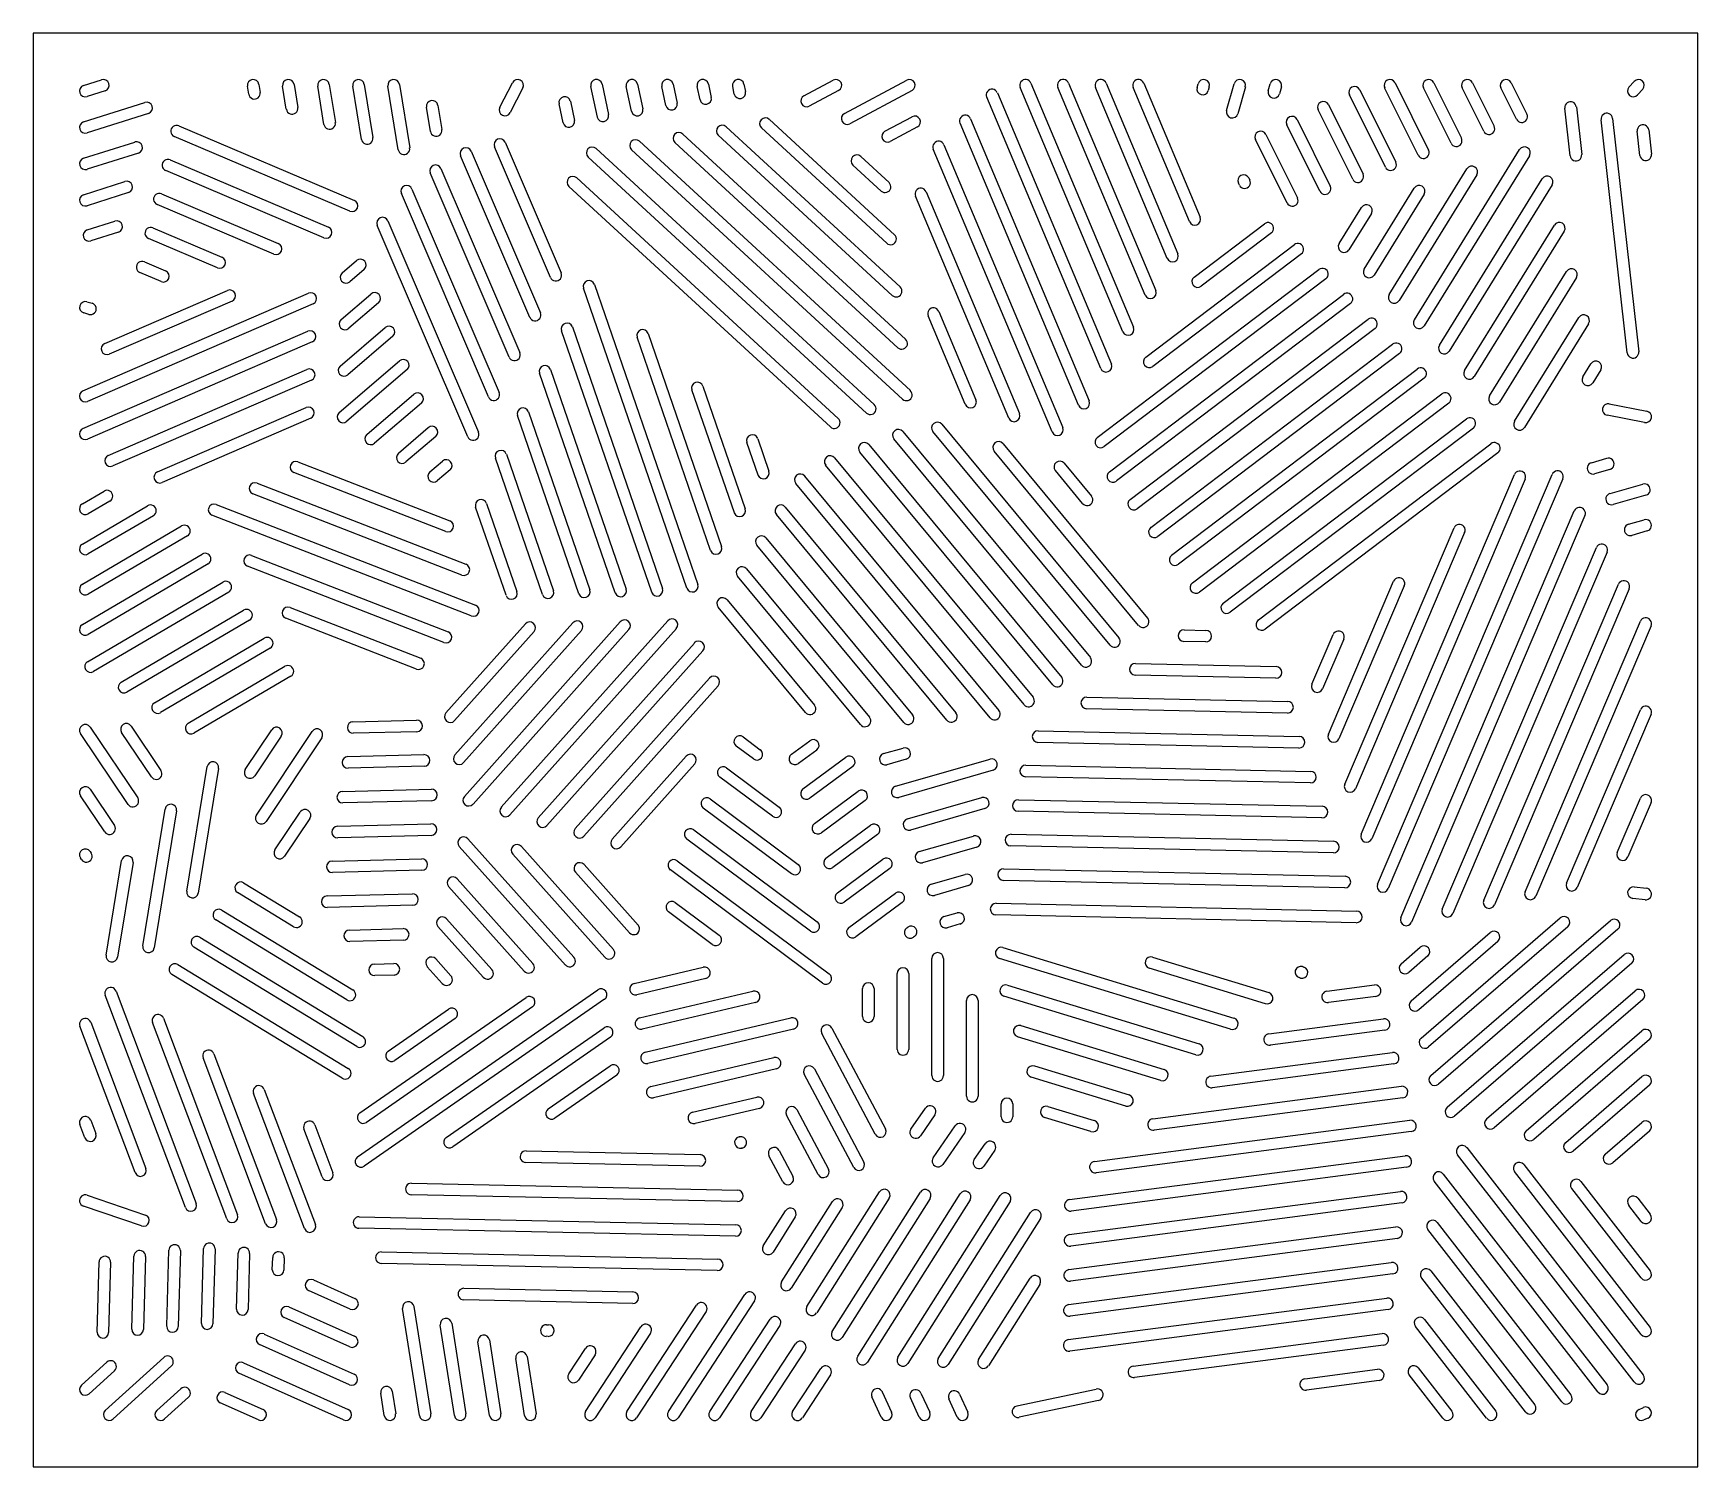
# Model space of a CAD drawing. Header units: inches. Extents: x 0 to 36, y 0 to 31.
import ezdxf

# ---------------------------------------------------------------- set-up
doc = ezdxf.new("R2010")
doc.units = ezdxf.units.IN
doc.layers.add('PROFILE', color=1, linetype='Continuous')
doc.layers.add('SLOTS', color=3, linetype='Continuous')

msp = doc.modelspace()

# ---------------------------------------------------------------- linework, layer by layer
at = {"layer": 'PROFILE'}
msp.add_lwpolyline([(0, 0), (36, 0), (36, 31), (0, 31)], close=True, dxfattribs=at)
at = {"layer": 'SLOTS'}
for p, q in [((1.087, 29.87), (1.476, 29.994)), ((4.88, 29.895), (4.908, 29.723)), ((5.64, 29.895), (5.72, 29.396)), ((6.399, 29.895), (6.533, 29.07)), ((7.159, 29.895), (7.345, 28.743)), ((7.919, 29.895), (8.141, 28.522)), ((10.092, 29.399), (10.363, 29.932)), ((12.303, 29.901), (12.444, 29.241)), ((13.07, 29.901), (13.185, 29.366)), ((13.837, 29.901), (13.925, 29.49)), ((14.604, 29.901), (14.665, 29.615)), ((15.371, 29.901), (15.406, 29.739)), ((16.667, 29.647), (17.301, 29.985)), ((17.543, 29.264), (18.893, 29.985)), ((21.577, 29.923), (23.797, 24.641)), ((22.391, 29.923), (24.277, 25.436)), ((23.204, 29.923), (24.756, 26.23)), ((24.018, 29.923), (25.236, 27.025)), ((25.173, 29.828), (25.196, 29.909)), ((25.811, 29.329), (25.975, 29.909)), ((26.712, 29.757), (26.755, 29.909)), ((29.453, 29.931), (30.179, 28.474)), ((30.291, 29.931), (30.888, 28.733)), ((31.129, 29.931), (31.597, 28.992)), ((31.967, 29.931), (32.305, 29.251)), ((34.513, 29.834), (34.626, 29.959)), ((1.552, 29.756), (1.163, 29.632)), ((4.661, 29.683), (4.633, 29.855)), ((5.473, 29.356), (5.393, 29.855)), ((6.286, 29.03), (6.153, 29.855)), ((7.099, 28.703), (6.912, 29.855)), ((7.894, 28.482), (7.672, 29.855)), ((10.586, 29.818), (10.315, 29.286)), ((11.616, 29.529), (11.704, 29.117)), ((12.2, 29.189), (12.058, 29.849)), ((12.94, 29.313), (12.825, 29.849)), ((13.681, 29.438), (13.593, 29.849)), ((14.421, 29.562), (14.36, 29.849)), ((15.161, 29.687), (15.127, 29.849)), ((17.419, 29.765), (16.785, 29.426)), ((19.01, 29.765), (17.661, 29.044)), ((23.087, 23.75), (20.621, 29.617)), ((20.852, 29.714), (23.318, 23.847)), ((23.567, 24.544), (21.347, 29.827)), ((24.046, 25.339), (22.16, 29.827)), ((24.526, 26.133), (22.974, 29.827)), ((25.006, 26.928), (23.787, 29.827)), ((25.436, 29.841), (25.413, 29.76)), ((26.216, 29.841), (26.051, 29.261)), ((26.995, 29.841), (26.952, 29.689)), ((29.246, 28.103), (28.467, 29.667)), ((28.69, 29.779), (29.47, 28.214)), ((29.955, 28.362), (29.229, 29.819)), ((30.664, 28.621), (30.067, 29.819)), ((31.373, 28.88), (30.905, 29.819)), ((32.082, 29.14), (31.743, 29.819)), ((34.811, 29.791), (34.699, 29.667)), ((1.087, 29.083), (2.414, 29.505)), ((2.49, 29.267), (1.163, 28.845)), ((8.59, 28.878), (8.505, 29.4)), ((8.752, 29.44), (8.837, 28.917)), ((11.46, 29.064), (11.371, 29.477)), ((18.419, 28.882), (19.006, 29.195)), ((28.538, 27.844), (27.789, 29.345)), ((28.013, 29.457), (28.761, 27.955)), ((33.242, 28.352), (33.126, 29.382)), ((33.375, 29.41), (33.491, 28.38)), ((34.157, 29.16), (34.725, 24.114)), ((3.147, 28.999), (6.946, 27.385)), ((14.047, 28.822), (18.868, 24.385)), ((14.983, 28.979), (18.748, 25.515)), ((18.459, 26.46), (15.75, 28.953)), ((15.92, 29.137), (18.629, 26.644)), ((19.123, 28.975), (18.537, 28.661)), ((22.607, 22.955), (20.044, 29.055)), ((20.274, 29.152), (22.838, 23.052)), ((26.658, 28.813), (27.342, 27.44)), ((27.829, 27.584), (27.112, 29.023)), ((27.335, 29.135), (28.052, 27.696)), ((34.477, 24.086), (33.909, 29.132)), ((34.751, 28.359), (34.692, 28.882)), ((34.94, 28.91), (34.999, 28.387)), ((1.087, 28.296), (2.198, 28.649)), ((6.849, 27.155), (3.05, 28.769)), ((9.472, 28.45), (10.968, 24.956)), ((11.185, 25.719), (9.976, 28.544)), ((10.206, 28.642), (11.415, 25.817)), ((12.173, 28.507), (18.19, 22.971)), ((18.801, 23.088), (12.941, 28.481)), ((13.11, 28.665), (18.97, 23.272)), ((18.699, 24.201), (13.877, 28.638)), ((18.579, 25.331), (14.814, 28.796)), ((22.037, 22.378), (19.466, 28.493)), ((19.697, 28.59), (22.267, 22.475)), ((27.118, 27.329), (26.434, 28.701)), ((29.871, 24.804), (32.147, 28.484)), ((2.273, 28.411), (1.163, 28.058)), ((2.961, 28.264), (6.384, 26.809)), ((10.738, 24.857), (9.242, 28.352)), ((18.02, 22.787), (12.004, 28.323)), ((18.34, 27.589), (17.729, 28.151)), ((17.898, 28.335), (18.509, 27.773)), ((32.36, 28.353), (30.084, 24.673)), ((1.087, 27.509), (1.981, 27.794)), ((6.286, 26.579), (2.864, 28.033)), ((10.291, 23.996), (8.586, 27.979)), ((8.816, 28.077), (10.521, 24.094)), ((11.755, 27.873), (17.409, 22.67)), ((26.088, 27.714), (26.065, 27.76)), ((26.289, 27.871), (26.312, 27.825)), ((29.329, 25.353), (31.008, 28.068)), ((31.22, 27.936), (29.541, 25.222)), ((30.413, 24.255), (32.637, 27.851)), ((2.057, 27.555), (1.163, 27.271)), ((2.775, 27.528), (5.3, 26.454)), ((9.844, 23.135), (7.961, 27.534)), ((8.191, 27.632), (10.074, 23.233)), ((17.24, 22.486), (11.585, 27.689)), ((21.097, 22.677), (19.08, 27.477)), ((19.31, 27.574), (21.328, 22.774)), ((28.786, 25.902), (29.868, 27.651)), ((30.081, 27.52), (28.999, 25.771)), ((32.85, 27.72), (30.626, 24.124)), ((5.202, 26.224), (2.678, 27.298)), ((28.244, 26.451), (28.728, 27.234)), ((28.941, 27.103), (28.457, 26.32)), ((1.167, 26.748), (1.765, 26.938)), ((1.84, 26.7), (1.243, 26.51)), ((2.589, 26.792), (4.081, 26.158)), ((9.397, 22.273), (7.44, 26.846)), ((7.669, 26.944), (9.626, 22.371)), ((25.108, 25.729), (26.628, 26.88)), ((26.779, 26.681), (25.259, 25.529)), ((30.955, 23.706), (32.901, 26.851)), ((33.113, 26.72), (31.168, 23.574)), ((3.983, 25.928), (2.491, 26.562)), ((24.061, 23.995), (27.276, 26.43)), ((2.403, 26.056), (2.862, 25.861)), ((6.681, 25.816), (6.991, 26.083)), ((27.427, 26.231), (24.212, 23.795)), ((2.765, 25.631), (2.305, 25.826)), ((7.154, 25.893), (6.844, 25.627)), ((12.138, 25.568), (14.375, 19.082)), ((23.014, 22.26), (27.807, 25.892)), ((27.958, 25.692), (23.165, 22.061)), ((31.498, 23.157), (33.164, 25.851)), ((33.377, 25.72), (31.71, 23.025)), ((1.075, 23.269), (5.953, 25.38)), ((1.545, 24.289), (4.2, 25.438)), ((4.299, 25.209), (1.644, 24.06)), ((6.66, 24.81), (7.301, 25.361)), ((14.139, 19.001), (11.902, 25.486)), ((23.275, 21.517), (28.339, 25.353)), ((1.204, 24.92), (1.092, 24.951)), ((1.158, 25.192), (1.271, 25.161)), ((6.052, 25.15), (1.175, 23.04)), ((7.464, 25.171), (6.823, 24.62)), ((20.158, 22.976), (19.354, 24.889)), ((19.585, 24.986), (20.389, 23.073)), ((28.49, 25.154), (23.426, 21.318)), ((32.04, 22.608), (33.428, 24.852)), ((1.075, 22.452), (5.936, 24.555)), ((6.639, 23.804), (7.611, 24.638)), ((13.375, 18.914), (11.425, 24.568)), ((11.661, 24.65), (13.612, 18.996)), ((13.297, 24.509), (14.887, 19.898)), ((23.724, 20.916), (28.87, 24.815)), ((29.021, 24.616), (23.875, 20.717)), ((33.64, 24.72), (32.253, 22.476)), ((6.035, 24.326), (1.175, 22.222)), ((7.774, 24.448), (6.802, 23.614)), ((14.651, 19.816), (13.061, 24.427)), ((24.173, 20.315), (29.402, 24.277)), ((6.619, 22.797), (7.921, 23.916)), ((29.553, 24.078), (24.324, 20.116)), ((33.517, 23.57), (33.691, 23.852)), ((1.622, 21.871), (5.919, 23.731)), ((6.018, 23.501), (1.722, 21.642)), ((8.084, 23.726), (6.781, 22.608)), ((12.588, 18.897), (10.949, 23.65)), ((11.185, 23.731), (12.824, 18.978)), ((24.622, 19.715), (29.933, 23.739)), ((30.084, 23.539), (24.773, 19.516)), ((33.904, 23.72), (33.729, 23.438)), ((7.217, 22.323), (8.231, 23.193)), ((15.163, 20.632), (14.246, 23.289)), ((14.483, 23.371), (15.399, 20.713)), ((25.071, 19.114), (30.465, 23.2)), ((2.685, 21.514), (5.902, 22.906)), ((8.394, 23.004), (7.38, 22.133)), ((11.801, 18.879), (10.472, 22.731)), ((10.708, 22.813), (12.037, 18.961)), ((30.616, 23.001), (25.222, 18.915)), ((34.851, 22.583), (34.04, 22.741)), ((34.088, 22.986), (34.899, 22.828)), ((6.001, 22.677), (2.784, 21.285)), ((7.898, 21.919), (8.541, 22.471)), ((18.807, 22.389), (22.863, 17.497)), ((23.289, 17.765), (19.459, 22.386)), ((19.651, 22.546), (23.482, 17.925)), ((25.736, 18.677), (30.996, 22.662)), ((31.147, 22.463), (25.887, 18.478)), ((8.704, 22.281), (8.061, 21.729)), ((15.675, 21.447), (15.432, 22.152)), ((15.668, 22.233), (15.911, 21.529)), ((18.069, 22.104), (22.243, 17.068)), ((22.67, 17.337), (18.615, 22.229)), ((23.908, 18.194), (20.782, 21.965)), ((20.975, 22.124), (24.101, 18.353)), ((26.497, 18.312), (31.528, 22.124)), ((5.724, 21.734), (9.01, 20.457)), ((8.579, 21.515), (8.851, 21.748)), ((11.013, 18.862), (9.995, 21.813)), ((10.232, 21.895), (11.25, 18.944)), ((21.432, 16.481), (17.138, 21.66)), ((17.331, 21.819), (21.624, 16.64)), ((22.051, 16.909), (17.877, 21.944)), ((22.298, 21.703), (22.888, 20.992)), ((31.679, 21.925), (26.648, 18.113)), ((33.701, 21.713), (34.033, 21.808)), ((4.84, 21.273), (9.359, 19.516)), ((8.92, 20.224), (5.634, 21.501)), ((9.014, 21.559), (8.742, 21.325)), ((20.693, 16.196), (16.492, 21.264)), ((16.684, 21.424), (20.886, 16.356)), ((22.695, 20.832), (22.106, 21.543)), ((28.721, 13.68), (32.036, 21.458)), ((32.266, 21.36), (28.951, 13.582)), ((29.075, 12.6), (32.853, 21.461)), ((33.083, 21.363), (29.305, 12.502)), ((34.101, 21.567), (33.77, 21.473)), ((34.103, 21.048), (34.812, 21.25)), ((1.062, 20.824), (1.53, 21.1)), ((1.657, 20.884), (1.188, 20.609)), ((9.268, 19.283), (4.749, 21.04)), ((34.881, 21.01), (34.171, 20.807)), ((1.062, 19.954), (2.472, 20.783)), ((2.598, 20.567), (1.188, 19.739)), ((9.474, 18.399), (3.865, 20.579)), ((3.956, 20.812), (9.564, 18.632)), ((10.226, 18.845), (9.568, 20.752)), ((9.804, 20.834), (10.462, 18.926)), ((19.76, 16.147), (16.072, 20.596)), ((16.265, 20.755), (19.952, 16.307)), ((29.581, 11.874), (33.331, 20.67)), ((33.561, 20.572), (29.811, 11.776)), ((1.062, 19.085), (3.207, 20.345)), ((28.366, 14.761), (30.73, 20.305)), ((30.959, 20.207), (28.596, 14.663)), ((34.504, 20.382), (34.841, 20.478)), ((34.909, 20.238), (34.573, 20.142)), ((3.334, 20.13), (1.188, 18.869)), ((18.826, 16.098), (15.652, 19.927)), ((15.845, 20.086), (19.018, 16.258)), ((30.476, 12.061), (33.809, 19.878)), ((1.062, 18.215), (3.654, 19.738)), ((3.781, 19.523), (1.188, 17.999)), ((8.881, 17.825), (4.632, 19.476)), ((4.722, 19.709), (8.972, 18.058)), ((34.039, 19.78), (30.706, 11.963)), ((1.173, 17.41), (4.102, 19.131)), ((17.892, 16.05), (15.232, 19.258)), ((15.425, 19.418), (18.085, 16.209)), ((28.011, 15.841), (29.423, 19.151)), ((31.372, 12.249), (34.287, 19.086)), ((4.228, 18.916), (1.3, 17.195)), ((15.005, 18.749), (16.895, 16.469)), ((29.653, 19.053), (28.241, 15.743)), ((34.517, 18.988), (31.602, 12.151)), ((1.899, 16.967), (4.549, 18.524)), ((5.554, 18.581), (8.379, 17.483)), ((16.702, 16.31), (14.813, 18.59)), ((4.676, 18.309), (2.025, 16.751)), ((8.288, 17.25), (5.463, 18.348)), ((8.924, 16.301), (10.645, 18.227)), ((10.831, 18.061), (9.111, 16.135)), ((9.119, 15.393), (11.671, 18.25)), ((11.857, 18.083), (9.306, 15.227)), ((9.324, 14.497), (12.696, 18.273)), ((12.883, 18.106), (9.511, 14.33)), ((10.123, 14.266), (13.722, 18.295)), ((13.909, 18.129), (10.31, 14.099)), ((24.89, 18.097), (25.363, 18.087)), ((32.267, 12.436), (34.76, 18.284)), ((34.99, 18.186), (32.497, 12.338)), ((2.624, 16.523), (4.997, 17.917)), ((5.123, 17.702), (2.751, 16.308)), ((10.923, 14.035), (14.298, 17.814)), ((14.485, 17.648), (11.109, 13.868)), ((25.358, 17.837), (24.885, 17.848)), ((27.656, 16.921), (28.116, 17.998)), ((28.346, 17.9), (27.886, 16.823)), ((3.35, 16.08), (5.444, 17.31)), ((23.839, 17.37), (26.884, 17.304)), ((5.571, 17.094), (3.476, 15.864)), ((11.722, 13.804), (14.627, 17.057)), ((26.878, 17.054), (23.833, 17.12)), ((14.814, 16.89), (11.908, 13.637)), ((22.787, 16.643), (27.132, 16.549)), ((27.127, 16.299), (22.782, 16.393)), ((33.162, 12.623), (34.76, 16.372)), ((34.99, 16.274), (33.392, 12.525)), ((2.051, 14.323), (1.021, 15.857)), ((1.229, 15.996), (2.258, 14.462)), ((2.554, 14.919), (1.91, 15.879)), ((2.118, 16.018), (2.761, 15.058)), ((4.584, 15.081), (5.156, 15.939)), ((4.828, 14.094), (6.032, 15.901)), ((6.915, 16.111), (8.29, 16.146)), ((8.296, 15.896), (6.921, 15.861)), ((21.736, 15.915), (27.38, 15.793)), ((5.364, 15.8), (4.792, 14.942)), ((6.24, 15.762), (5.036, 13.956)), ((15.576, 15.306), (15.204, 15.583)), ((15.353, 15.784), (15.725, 15.507)), ((16.4, 15.407), (16.798, 15.701)), ((16.946, 15.5), (16.548, 15.206)), ((18.392, 15.423), (18.812, 15.543)), ((27.375, 15.543), (21.73, 15.665)), ((3.323, 12.447), (3.762, 15.143)), ((6.802, 15.358), (8.45, 15.4)), ((8.456, 15.15), (6.809, 15.108)), ((12.521, 13.573), (14.122, 15.365)), ((14.308, 15.199), (12.708, 13.406)), ((16.648, 14.658), (17.576, 15.344)), ((17.724, 15.143), (16.797, 14.457)), ((18.881, 15.303), (18.461, 15.182)), ((18.649, 14.716), (20.693, 15.304)), ((21.467, 15.171), (27.628, 15.038)), ((4.009, 15.103), (3.569, 12.406)), ((15.987, 14.066), (14.848, 14.914)), ((14.997, 15.114), (16.136, 14.266)), ((20.762, 15.063), (18.718, 14.476)), ((27.623, 14.788), (21.462, 14.921)), ((1.547, 13.727), (1.021, 14.511)), ((1.229, 14.65), (1.755, 13.866)), ((6.69, 14.605), (8.61, 14.653)), ((8.616, 14.404), (6.696, 14.355)), ((14.641, 14.445), (16.547, 13.026)), ((16.896, 13.909), (17.843, 14.609)), ((17.992, 14.408), (17.045, 13.708)), ((18.906, 14.01), (20.515, 14.472)), ((21.308, 14.424), (27.876, 14.282)), ((34.26, 13.286), (34.76, 14.459)), ((2.37, 11.262), (2.852, 14.223)), ((3.099, 14.182), (2.616, 11.221)), ((5.227, 13.341), (5.773, 14.159)), ((16.398, 12.825), (14.491, 14.244)), ((20.584, 14.232), (18.975, 13.769)), ((27.871, 14.032), (21.302, 14.174)), ((34.99, 14.361), (34.49, 13.188)), ((5.981, 14.02), (5.435, 13.202)), ((6.578, 13.851), (8.602, 13.903)), ((14.284, 13.775), (16.958, 11.785)), ((17.144, 13.16), (18.111, 13.874)), ((8.608, 13.653), (6.584, 13.602)), ((11.508, 10.85), (9.214, 13.415)), ((9.4, 13.582), (11.694, 11.017)), ((10.556, 13.414), (12.548, 11.187)), ((16.809, 11.585), (14.135, 13.574)), ((18.259, 13.673), (17.293, 12.959)), ((19.163, 13.303), (20.337, 13.64)), ((20.406, 13.4), (19.232, 13.063)), ((28.119, 13.276), (21.142, 13.427)), ((21.148, 13.677), (28.124, 13.526)), ((1.044, 13.131), (1.021, 13.165)), ((1.229, 13.305), (1.252, 13.27)), ((1.577, 11.06), (1.91, 13.107)), ((2.157, 13.067), (1.824, 11.02)), ((6.465, 13.098), (8.401, 13.148)), ((12.362, 11.02), (10.37, 13.247)), ((11.913, 13.022), (13.082, 11.715)), ((13.928, 13.105), (17.217, 10.658)), ((17.393, 12.41), (18.378, 13.139)), ((4.55, 12.629), (5.759, 11.892)), ((8.407, 12.898), (6.472, 12.848)), ((9.169, 12.715), (10.807, 10.884)), ((12.895, 11.549), (11.727, 12.855)), ((17.068, 10.457), (13.779, 12.905)), ((18.527, 12.938), (17.541, 12.209)), ((19.421, 12.597), (20.158, 12.809)), ((28.367, 12.521), (20.982, 12.681)), ((20.988, 12.931), (28.373, 12.771)), ((5.628, 11.679), (4.42, 12.415)), ((6.353, 12.345), (8.2, 12.392)), ((10.62, 10.717), (8.983, 12.548)), ((17.641, 11.661), (18.646, 12.404)), ((20.228, 12.569), (19.49, 12.356)), ((34.861, 12.262), (34.595, 12.292)), ((34.623, 12.54), (34.889, 12.511)), ((4.076, 12.039), (6.914, 10.31)), ((8.206, 12.142), (6.359, 12.095)), ((14.687, 11.294), (13.736, 12.001)), ((13.886, 12.202), (14.836, 11.495)), ((18.794, 12.203), (17.789, 11.46)), ((19.697, 11.896), (19.98, 11.977)), ((28.615, 11.765), (20.822, 11.934)), ((20.828, 12.184), (28.621, 12.015)), ((6.783, 10.096), (3.946, 11.826)), ((6.84, 11.607), (7.998, 11.637)), ((9.733, 10.585), (8.752, 11.681)), ((8.938, 11.848), (9.919, 10.751)), ((18.892, 11.653), (18.913, 11.669)), ((20.049, 11.737), (19.766, 11.656)), ((29.801, 10.073), (31.513, 11.551)), ((30.016, 9.268), (33.028, 11.867)), ((33.191, 11.678), (30.179, 9.078)), ((30.23, 8.462), (34.112, 11.812)), ((34.275, 11.623), (30.394, 8.273)), ((6.997, 9.087), (3.472, 11.236)), ((3.602, 11.45), (7.128, 9.301)), ((8.005, 11.387), (6.846, 11.357)), ((19.062, 11.468), (19.041, 11.452)), ((20.97, 11.227), (25.97, 9.7)), ((29.587, 10.879), (29.998, 11.234)), ((31.676, 11.361), (29.965, 9.884)), ((3.128, 10.86), (6.813, 8.614)), ((7.377, 10.871), (7.797, 10.882)), ((8.845, 10.452), (8.521, 10.814)), ((8.707, 10.981), (9.032, 10.618)), ((12.994, 10.449), (14.488, 10.802)), ((19.435, 8.458), (19.435, 10.994)), ((19.685, 10.994), (19.685, 8.458)), ((25.897, 9.461), (20.897, 10.988)), ((24.211, 11.022), (26.726, 10.253)), ((27.452, 10.816), (27.481, 10.807)), ((30.161, 11.045), (29.75, 10.69)), ((30.579, 7.773), (34.409, 11.078)), ((34.572, 10.889), (30.743, 7.583)), ((6.683, 8.4), (2.998, 10.647)), ((7.804, 10.632), (7.384, 10.621)), ((14.546, 10.558), (13.051, 10.205)), ((18.685, 9.026), (18.685, 10.667)), ((18.935, 10.667), (18.935, 9.026)), ((26.653, 10.014), (24.138, 10.782)), ((27.408, 10.568), (27.379, 10.577)), ((3.29, 5.605), (1.556, 10.198)), ((1.79, 10.286), (3.524, 5.693)), ((7.015, 6.705), (12.211, 10.313)), ((7.063, 7.651), (10.657, 10.147)), ((12.353, 10.108), (7.157, 6.499)), ((13.114, 9.707), (15.566, 10.286)), ((17.935, 9.735), (17.935, 10.34)), ((18.185, 10.34), (18.185, 9.735)), ((20.185, 8.013), (20.185, 10.084)), ((20.435, 10.084), (20.435, 8.013)), ((25.142, 8.907), (20.995, 10.174)), ((21.068, 10.413), (25.215, 9.146)), ((27.979, 10.285), (29.007, 10.42)), ((29.039, 10.172), (28.012, 10.038)), ((31.434, 7.52), (34.648, 10.294)), ((34.812, 10.105), (31.597, 7.33)), ((10.8, 9.942), (7.205, 7.446)), ((7.676, 8.99), (8.981, 9.896)), ((15.623, 10.042), (13.172, 9.463)), ((2.203, 6.36), (1.008, 9.526)), ((1.242, 9.614), (2.437, 6.448)), ((4.183, 5.362), (2.58, 9.609)), ((2.814, 9.697), (4.417, 5.45)), ((9.123, 9.691), (7.818, 8.785)), ((8.929, 7.121), (12.344, 9.492)), ((13.235, 8.964), (16.386, 9.709)), ((16.444, 9.466), (13.292, 8.721)), ((18.212, 7.189), (17.053, 9.37)), ((17.274, 9.487), (18.433, 7.307)), ((21.361, 9.54), (24.46, 8.593)), ((26.723, 9.365), (29.201, 9.689)), ((29.233, 9.441), (26.756, 9.117)), ((32.289, 7.267), (34.793, 9.428)), ((12.486, 9.287), (9.072, 6.916)), ((24.387, 8.354), (21.288, 9.3)), ((34.957, 9.239), (32.452, 7.077)), ((5.025, 5.256), (3.672, 8.841)), ((3.906, 8.929), (5.259, 5.344)), ((11.139, 7.743), (12.477, 8.672)), ((13.355, 8.222), (16.017, 8.851)), ((21.654, 8.666), (23.705, 8.039)), ((25.468, 8.445), (29.396, 8.958)), ((29.428, 8.71), (25.5, 8.197)), ((12.619, 8.466), (11.282, 7.537)), ((16.074, 8.608), (13.413, 7.979)), ((17.745, 6.471), (16.673, 8.488)), ((16.894, 8.605), (17.966, 6.588)), ((23.632, 7.8), (21.581, 8.427)), ((33.144, 7.014), (34.793, 8.438)), ((5.867, 5.149), (4.763, 8.073)), ((4.997, 8.161), (6.101, 5.237)), ((14.258, 7.665), (15.647, 7.993)), ((24.212, 7.524), (29.59, 8.227)), ((29.622, 7.979), (24.244, 7.276)), ((34.957, 8.248), (33.307, 6.825)), ((15.704, 7.75), (14.315, 7.421)), ((16.977, 6.317), (16.293, 7.605)), ((16.513, 7.722), (17.198, 6.434)), ((18.981, 7.3), (19.296, 7.753)), ((19.501, 7.611), (19.186, 7.157)), ((20.935, 7.569), (20.935, 7.848)), ((21.185, 7.848), (21.185, 7.569)), ((21.947, 7.792), (22.949, 7.486)), ((1.116, 7.115), (1.008, 7.403)), ((1.242, 7.491), (1.35, 7.204)), ((6.246, 6.27), (5.855, 7.305)), ((6.089, 7.393), (6.48, 6.358)), ((19.465, 6.681), (19.942, 7.37)), ((20.148, 7.227), (19.67, 6.539)), ((22.876, 7.247), (21.874, 7.553)), ((22.956, 6.604), (29.771, 7.494)), ((29.803, 7.246), (22.988, 6.356)), ((33.999, 6.761), (34.793, 7.447)), ((34.957, 7.258), (34.162, 6.572)), ((15.264, 7.132), (15.277, 7.135)), ((15.335, 6.892), (15.321, 6.888)), ((16.133, 6.84), (16.431, 6.28)), ((20.352, 6.644), (20.589, 6.986)), ((20.795, 6.844), (20.557, 6.502)), ((31.005, 6.9), (34.823, 1.985)), ((14.416, 6.499), (10.652, 6.58)), ((10.658, 6.83), (14.421, 6.749)), ((16.21, 6.163), (15.912, 6.723)), ((22.413, 5.777), (29.671, 6.725)), ((34.626, 1.832), (30.807, 6.747)), ((32.238, 6.535), (34.974, 3.014)), ((8.178, 6.132), (15.233, 5.982)), ((29.704, 6.477), (22.445, 5.529)), ((33.843, 1.617), (30.3, 6.177)), ((30.498, 6.33), (34.04, 1.77)), ((34.776, 2.86), (32.04, 6.382)), ((33.471, 6.17), (34.974, 4.236)), ((1.165, 5.872), (2.424, 5.443)), ((15.228, 5.732), (8.173, 5.883)), ((16.733, 3.462), (18.302, 5.942)), ((18.513, 5.809), (16.944, 3.329)), ((17.282, 2.927), (19.186, 5.938)), ((19.398, 5.804), (17.493, 2.794)), ((17.831, 2.393), (20.051, 5.902)), ((20.262, 5.768), (18.042, 2.259)), ((18.702, 2.366), (20.915, 5.865)), ((22.406, 5.019), (29.572, 5.955)), ((34.776, 4.083), (33.274, 6.017)), ((34.704, 5.805), (34.974, 5.459)), ((2.344, 5.206), (1.085, 5.636)), ((7.048, 5.406), (15.193, 5.233)), ((15.789, 4.777), (16.269, 5.534)), ((16.48, 5.401), (16.001, 4.643)), ((16.184, 3.997), (17.285, 5.738)), ((17.497, 5.605), (16.395, 3.863)), ((21.127, 5.732), (18.913, 2.232)), ((19.574, 2.341), (21.571, 5.499)), ((29.604, 5.707), (22.438, 4.771)), ((34.776, 5.305), (34.507, 5.652)), ((15.187, 4.983), (7.043, 5.156)), ((21.783, 5.366), (19.785, 2.208)), ((22.4, 4.262), (29.473, 5.186)), ((33.061, 1.401), (30.165, 5.128)), ((30.362, 5.282), (33.258, 1.555)), ((3.637, 3.099), (3.683, 4.716)), ((3.933, 4.709), (3.887, 3.092)), ((29.505, 4.938), (22.432, 4.014)), ((1.38, 2.91), (1.424, 4.429)), ((1.673, 4.421), (1.63, 2.903)), ((2.132, 2.973), (2.177, 4.554)), ((2.427, 4.547), (2.382, 2.966)), ((2.885, 3.036), (2.931, 4.68)), ((3.181, 4.673), (3.134, 3.029)), ((4.396, 3.407), (4.43, 4.622)), ((4.68, 4.614), (4.646, 3.4)), ((5.17, 4.26), (5.178, 4.527)), ((5.428, 4.52), (5.42, 4.253)), ((14.792, 4.241), (7.527, 4.396)), ((7.532, 4.646), (14.797, 4.491)), ((22.393, 3.505), (29.373, 4.417)), ((6.058, 4.039), (6.957, 3.638)), ((20.445, 2.317), (21.559, 4.077)), ((29.406, 4.169), (22.425, 3.257)), ((32.278, 1.186), (30.03, 4.08)), ((30.227, 4.234), (32.475, 1.34)), ((6.855, 3.41), (5.956, 3.811)), ((12.965, 3.53), (9.31, 3.608)), ((9.315, 3.858), (12.97, 3.78)), ((13.737, 1.193), (15.391, 3.725)), ((21.77, 3.943), (20.657, 2.183)), ((22.386, 2.748), (29.274, 3.647)), ((5.527, 3.454), (6.95, 2.82)), ((8.35, 1.106), (7.987, 3.425)), ((8.234, 3.463), (8.597, 1.144)), ((12.841, 1.193), (14.344, 3.495)), ((14.554, 3.358), (13.05, 1.057)), ((15.6, 3.588), (13.946, 1.057)), ((29.306, 3.399), (22.419, 2.5)), ((6.848, 2.592), (5.425, 3.226)), ((9.109, 1.106), (8.803, 3.064)), ((9.05, 3.103), (9.356, 1.144)), ((11.099, 3.069), (11.144, 3.068)), ((11.945, 1.193), (13.143, 3.027)), ((13.352, 2.89), (12.154, 1.057)), ((14.632, 1.193), (15.938, 3.192)), ((16.147, 3.055), (14.842, 1.057)), ((31.435, 1.048), (29.894, 3.032)), ((30.092, 3.185), (31.633, 1.202)), ((6.84, 1.774), (4.895, 2.642)), ((4.997, 2.87), (6.942, 2.002)), ((9.868, 1.106), (9.618, 2.704)), ((9.865, 2.742), (10.115, 1.144)), ((11.138, 2.819), (11.093, 2.82)), ((11.581, 2.008), (11.941, 2.559)), ((15.528, 1.193), (16.486, 2.659)), ((16.695, 2.522), (15.738, 1.057)), ((23.789, 2.174), (29.175, 2.878)), ((29.207, 2.63), (23.821, 1.927)), ((1.041, 1.762), (1.59, 2.26)), ((1.557, 1.218), (2.82, 2.363)), ((2.988, 2.178), (1.725, 1.032)), ((4.549, 2.248), (6.812, 1.239)), ((10.627, 1.106), (10.434, 2.343)), ((10.681, 2.382), (10.874, 1.144)), ((12.151, 2.423), (11.79, 1.871)), ((1.758, 2.075), (1.209, 1.577)), ((6.71, 1.011), (4.447, 2.02)), ((16.424, 1.193), (17.033, 2.125)), ((17.242, 1.989), (16.634, 1.057)), ((27.503, 1.903), (29.075, 2.109)), ((29.108, 1.861), (27.535, 1.655)), ((30.486, 1.048), (29.759, 1.984)), ((29.956, 2.137), (30.683, 1.202)), ((2.673, 1.218), (3.19, 1.686)), ((3.358, 1.501), (2.841, 1.032)), ((4.146, 1.607), (4.97, 1.239)), ((7.591, 1.106), (7.515, 1.592)), ((7.762, 1.631), (7.838, 1.144)), ((18.337, 1.073), (18.137, 1.513)), ((18.364, 1.616), (18.564, 1.177)), ((19.161, 1.073), (18.972, 1.489)), ((19.199, 1.593), (19.388, 1.177)), ((19.985, 1.073), (19.806, 1.466)), ((20.034, 1.569), (20.212, 1.177)), ((21.271, 1.313), (22.99, 1.68)), ((4.868, 1.011), (4.045, 1.378)), ((23.042, 1.435), (21.324, 1.068)), ((34.731, 1.239), (34.824, 1.281)), ((34.926, 1.053), (34.834, 1.011))]:
    msp.add_line(p, q, dxfattribs=at)
for centre, start, end in [((1.514, 29.875), -72.3664, 107.6336), ((4.757, 29.875), 9.1846, 189.1846), ((5.516, 29.875), 9.1846, 189.1846), ((6.276, 29.875), 9.1846, 189.1846), ((7.036, 29.875), 9.1846, 189.1846), ((7.795, 29.875), 9.1846, 189.1846), ((10.475, 29.875), -27.0127, 152.9873), ((12.181, 29.875), 12.1026, 192.1026), ((12.948, 29.875), 12.1026, 192.1026), ((13.715, 29.875), 12.1026, 192.1026), ((14.482, 29.875), 12.1026, 192.1026), ((15.249, 29.875), 12.1026, 192.1026), ((17.36, 29.875), -61.8871, 118.1129), ((18.951, 29.875), -61.8871, 118.1129), ((21.462, 29.875), 22.7957, 202.7957), ((22.276, 29.875), 22.7957, 202.7957), ((23.089, 29.875), 22.7957, 202.7957), ((23.903, 29.875), 22.7957, 202.7957), ((25.316, 29.875), -15.8046, 164.1954), ((26.095, 29.875), -15.8046, 164.1954), ((26.875, 29.875), -15.8046, 164.1954), ((29.341, 29.875), 26.492, 206.492), ((30.179, 29.875), 26.492, 206.492), ((31.017, 29.875), 26.492, 206.492), ((31.855, 29.875), 26.492, 206.492), ((34.719, 29.875), -42.1279, 137.8721), ((1.125, 29.751), -252.3664, -72.3664), ((4.784, 29.703), -170.8154, 9.1846), ((8.629, 29.42), 9.1846, 189.1846), ((11.493, 29.503), 12.1026, 192.1026), ((14.543, 29.588), 192.1026, 372.1026), ((15.284, 29.713), 192.1026, 372.1026), ((16.726, 29.537), -241.8871, -61.8871), ((20.736, 29.666), 22.7957, 202.7957), ((25.293, 29.794), 164.1954, 344.1954), ((26.832, 29.723), 164.1954, 344.1954), ((27.901, 29.401), 26.492, 206.492), ((28.578, 29.723), 26.492, 206.492), ((33.25, 29.396), 6.4216, 186.4216), ((34.606, 29.75), 137.8721, 317.8721), ((2.452, 29.386), -72.3664, 107.6336), ((5.597, 29.376), -170.8154, 9.1846), ((10.203, 29.342), -207.0127, -27.0127), ((12.322, 29.215), 192.1026, 372.1026), ((13.063, 29.34), 192.1026, 372.1026), ((13.803, 29.464), 192.1026, 372.1026), ((15.835, 29.045), 47.3782, 227.3782), ((17.602, 29.154), -241.8871, -61.8871), ((19.064, 29.085), -61.8871, 118.1129), ((20.159, 29.104), 22.7957, 202.7957), ((25.931, 29.295), 164.1954, 344.1954), ((27.223, 29.079), 26.492, 206.492), ((32.193, 29.195), -153.508, 26.492), ((34.033, 29.146), 6.4216, 186.4216), ((1.125, 28.964), -252.3664, -72.3664), ((3.099, 28.884), 66.9711, 246.9711), ((6.409, 29.05), -170.8154, 9.1846), ((8.713, 28.897), -170.8154, 9.1846), ((11.582, 29.091), 192.1026, 372.1026), ((13.962, 28.73), 47.3782, 227.3782), ((14.899, 28.888), 47.3782, 227.3782), ((18.478, 28.772), -241.8871, -61.8871), ((26.546, 28.757), 26.492, 206.492), ((31.485, 28.936), -153.508, 26.492), ((34.816, 28.896), 6.4216, 186.4216), ((2.235, 28.53), -72.3664, 107.6336), ((7.222, 28.723), -170.8154, 9.1846), ((8.017, 28.502), -170.8154, 9.1846), ((9.357, 28.401), 23.171, 203.171), ((10.091, 28.593), 23.171, 203.171), ((12.089, 28.415), 47.3782, 227.3782), ((13.025, 28.573), 47.3782, 227.3782), ((19.582, 28.542), 22.7957, 202.7957), ((30.067, 28.418), -153.508, 26.492), ((30.776, 28.677), -153.508, 26.492), ((32.253, 28.419), -31.7353, 148.2647), ((1.125, 28.177), -252.3664, -72.3664), ((2.912, 28.148), 66.9711, 246.9711), ((8.701, 28.028), 23.171, 203.171), ((17.814, 28.243), 47.3782, 227.3782), ((29.358, 28.159), -153.508, 26.492), ((31.114, 28.002), -31.7353, 148.2647), ((33.366, 28.366), -173.5784, 6.4216), ((34.875, 28.373), -173.5784, 6.4216), ((2.019, 27.674), -72.3664, 107.6336), ((11.67, 27.781), 47.3782, 227.3782), ((18.424, 27.681), 227.3782, 407.3782), ((26.177, 27.816), 26.492, 206.492), ((26.2, 27.77), -153.508, 26.492), ((28.649, 27.899), -153.508, 26.492), ((32.744, 27.786), -31.7353, 148.2647), ((1.125, 27.39), -252.3664, -72.3664), ((2.726, 27.413), 66.9711, 246.9711), ((6.897, 27.27), 246.9711, 426.9711), ((8.076, 27.583), 23.171, 203.171), ((19.195, 27.526), 22.7957, 202.7957), ((27.23, 27.384), -153.508, 26.492), ((27.941, 27.64), -153.508, 26.492), ((29.974, 27.585), -31.7353, 148.2647), ((7.555, 26.895), 23.171, 203.171), ((25.121, 26.976), -157.2043, 22.7957), ((28.835, 27.169), -31.7353, 148.2647), ((1.205, 26.629), -252.3664, -72.3664), ((1.803, 26.819), -72.3664, 107.6336), ((2.54, 26.677), 66.9711, 246.9711), ((6.335, 26.694), 246.9711, 426.9711), ((18.544, 26.552), 227.3782, 407.3782), ((26.704, 26.781), -52.8514, 127.1486), ((33.007, 26.786), -31.7353, 148.2647), ((5.251, 26.339), 246.9711, 426.9711), ((27.351, 26.33), -52.8514, 127.1486), ((28.35, 26.386), -211.7353, -31.7353), ((2.354, 25.941), 66.9711, 246.9711), ((4.032, 26.043), 246.9711, 426.9711), ((7.073, 25.988), -49.3503, 130.6497), ((24.641, 26.182), -157.2043, 22.7957), ((2.814, 25.746), 246.9711, 426.9711), ((6.762, 25.722), 130.6497, 310.6497), ((11.3, 25.768), 203.171, 383.171), ((12.02, 25.527), 19.0298, 199.0298), ((25.184, 25.629), -232.8514, -52.8514), ((27.883, 25.792), -52.8514, 127.1486), ((28.893, 25.837), -211.7353, -31.7353), ((33.271, 25.786), -31.7353, 148.2647), ((4.25, 25.324), -66.6021, 113.3979), ((6.003, 25.265), -66.6021, 113.3979), ((7.383, 25.266), -49.3503, 130.6497), ((18.664, 25.423), 227.3782, 407.3782), ((24.162, 25.387), -157.2043, 22.7957), ((28.414, 25.254), -52.8514, 127.1486), ((29.435, 25.287), -211.7353, -31.7353), ((1.125, 25.072), 74.4592, 254.4592), ((1.237, 25.041), 254.4592, 434.4592), ((10.853, 24.907), 203.171, 383.171), ((19.469, 24.938), 22.7957, 202.7957), ((28.946, 24.716), -52.8514, 127.1486), ((33.534, 24.786), -31.7353, 148.2647), ((5.986, 24.44), -66.6021, 113.3979), ((6.742, 24.715), 130.6497, 310.6497), ((7.693, 24.543), -49.3503, 130.6497), ((11.543, 24.609), 19.0298, 199.0298), ((13.179, 24.468), 19.0298, 199.0298), ((23.682, 24.593), -157.2043, 22.7957), ((29.977, 24.738), -211.7353, -31.7353), ((1.594, 24.175), 113.3979, 293.3979), ((18.783, 24.293), 227.3782, 407.3782), ((29.477, 24.177), -52.8514, 127.1486), ((30.519, 24.189), -211.7353, -31.7353), ((6.721, 23.709), 130.6497, 310.6497), ((8.003, 23.821), -49.3503, 130.6497), ((10.406, 24.045), 203.171, 383.171), ((11.067, 23.691), 19.0298, 199.0298), ((23.202, 23.798), -157.2043, 22.7957), ((24.137, 23.895), -232.8514, -52.8514), ((30.009, 23.639), -52.8514, 127.1486), ((33.797, 23.786), -31.7353, 148.2647), ((34.601, 24.1), -173.5784, 6.4216), ((5.969, 23.616), -66.6021, 113.3979), ((14.364, 23.33), 19.0298, 199.0298), ((31.062, 23.64), -211.7353, -31.7353), ((33.623, 23.504), -211.7353, -31.7353), ((1.125, 23.154), 113.3979, 293.3979), ((8.312, 23.098), -49.3503, 130.6497), ((9.959, 23.184), 203.171, 383.171), ((18.885, 23.18), 227.3782, 407.3782), ((20.273, 23.025), -157.2043, 22.7957), ((22.723, 23.004), -157.2043, 22.7957), ((30.54, 23.101), -52.8514, 127.1486), ((31.604, 23.091), -211.7353, -31.7353), ((5.952, 22.791), -66.6021, 113.3979), ((6.7, 22.703), 130.6497, 310.6497), ((10.59, 22.772), 19.0298, 199.0298), ((18.105, 22.879), 227.3782, 407.3782), ((21.213, 22.725), -157.2043, 22.7957), ((31.072, 22.563), -52.8514, 127.1486), ((34.064, 22.863), 78.9797, 258.9797), ((34.875, 22.705), -101.0203, 78.9797), ((1.125, 22.337), 113.3979, 293.3979), ((7.299, 22.228), 130.6497, 310.6497), ((8.622, 22.376), -49.3503, 130.6497), ((9.512, 22.322), 203.171, 383.171), ((17.325, 22.578), 227.3782, 407.3782), ((18.711, 22.309), 39.658, 219.658), ((19.555, 22.466), 39.658, 219.658), ((22.152, 22.426), -157.2043, 22.7957), ((32.146, 22.542), -211.7353, -31.7353), ((10.113, 21.854), 19.0298, 199.0298), ((15.55, 22.193), 19.0298, 199.0298), ((17.973, 22.024), 39.658, 219.658), ((20.878, 22.045), 39.658, 219.658), ((23.09, 22.161), -232.8514, -52.8514), ((31.603, 22.024), -52.8514, 127.1486), ((1.672, 21.757), 113.3979, 293.3979), ((5.679, 21.617), 68.7608, 248.7608), ((7.98, 21.824), 130.6497, 310.6497), ((8.932, 21.653), -49.3503, 130.6497), ((17.235, 21.739), 39.658, 219.658), ((22.202, 21.623), 39.658, 219.658), ((33.735, 21.593), 105.9338, 285.9338), ((34.067, 21.687), -74.0662, 105.9338), ((2.735, 21.399), 113.3979, 293.3979), ((4.795, 21.156), 68.7608, 248.7608), ((8.66, 21.42), 130.6497, 310.6497), ((15.793, 21.488), 199.0298, 379.0298), ((16.588, 21.344), 39.658, 219.658), ((23.35, 21.417), -232.8514, -52.8514), ((32.151, 21.409), -23.0899, 156.9101), ((32.968, 21.412), -23.0899, 156.9101), ((34.847, 21.13), -74.0662, 105.9338), ((1.594, 20.992), -59.5634, 120.4366), ((9.686, 20.793), 19.0298, 199.0298), ((22.792, 20.912), -140.342, 39.658), ((23.799, 20.817), -232.8514, -52.8514), ((34.137, 20.927), 105.9338, 285.9338), ((1.125, 20.717), -239.5634, -59.5634), ((2.535, 20.675), -59.5634, 120.4366), ((3.91, 20.695), 68.7608, 248.7608), ((15.281, 20.673), 199.0298, 379.0298), ((16.168, 20.675), 39.658, 219.658), ((33.446, 20.621), -23.0899, 156.9101), ((3.27, 20.237), -59.5634, 120.4366), ((8.965, 20.34), -111.2392, 68.7608), ((24.248, 20.216), -232.8514, -52.8514), ((30.844, 20.256), -23.0899, 156.9101), ((34.538, 20.262), 105.9338, 285.9338), ((34.875, 20.358), -74.0662, 105.9338), ((1.125, 19.847), -239.5634, -59.5634), ((14.769, 19.857), 199.0298, 379.0298), ((15.748, 20.007), 39.658, 219.658), ((33.924, 19.829), -23.0899, 156.9101), ((3.718, 19.63), -59.5634, 120.4366), ((4.677, 19.593), 68.7608, 248.7608), ((9.314, 19.4), -111.2392, 68.7608), ((15.329, 19.338), 39.658, 219.658), ((24.698, 19.615), -232.8514, -52.8514), ((1.125, 18.977), -239.5634, -59.5634), ((4.165, 19.023), -59.5634, 120.4366), ((14.257, 19.042), 199.0298, 379.0298), ((25.147, 19.014), -232.8514, -52.8514), ((29.538, 19.102), -23.0899, 156.9101), ((34.402, 19.037), -23.0899, 156.9101), ((10.344, 18.885), 199.0298, 379.0298), ((11.131, 18.903), 199.0298, 379.0298), ((11.919, 18.92), 199.0298, 379.0298), ((12.706, 18.938), 199.0298, 379.0298), ((13.493, 18.955), 199.0298, 379.0298), ((14.909, 18.669), 39.658, 219.658), ((4.613, 18.416), -59.5634, 120.4366), ((5.508, 18.465), 68.7608, 248.7608), ((9.519, 18.516), -111.2392, 68.7608), ((25.812, 18.578), -232.8514, -52.8514), ((34.875, 18.235), -23.0899, 156.9101), ((1.125, 18.107), -239.5634, -59.5634), ((8.926, 17.941), -111.2392, 68.7608), ((10.738, 18.144), -41.7699, 138.2301), ((11.764, 18.167), -41.7699, 138.2301), ((12.79, 18.189), -41.7699, 138.2301), ((13.815, 18.212), -41.7699, 138.2301), ((24.005, 18.274), -140.342, 39.658), ((24.888, 17.972), 88.7605, 268.7605), ((25.361, 17.962), -91.2395, 88.7605), ((26.572, 18.212), -232.8514, -52.8514), ((28.231, 17.949), -23.0899, 156.9101), ((5.06, 17.809), -59.5634, 120.4366), ((14.391, 17.731), -41.7699, 138.2301), ((23.385, 17.845), -140.342, 39.658), ((1.237, 17.303), -239.5634, -59.5634), ((5.507, 17.202), -59.5634, 120.4366), ((8.334, 17.367), -111.2392, 68.7608), ((22.766, 17.417), -140.342, 39.658), ((23.836, 17.245), 88.7605, 268.7605), ((26.881, 17.179), -91.2395, 88.7605), ((1.962, 16.859), -239.5634, -59.5634), ((14.72, 16.973), -41.7699, 138.2301), ((22.147, 16.989), -140.342, 39.658), ((27.771, 16.872), -203.0899, -23.0899), ((21.528, 16.56), -140.342, 39.658), ((22.785, 16.518), 88.7605, 268.7605), ((2.688, 16.415), -239.5634, -59.5634), ((9.018, 16.218), 138.2301, 318.2301), ((16.799, 16.39), -140.342, 39.658), ((17.989, 16.129), -140.342, 39.658), ((18.922, 16.178), -140.342, 39.658), ((19.856, 16.227), -140.342, 39.658), ((20.79, 16.276), -140.342, 39.658), ((27.129, 16.424), -91.2395, 88.7605), ((34.875, 16.323), -23.0899, 156.9101), ((1.125, 15.927), 33.8644, 213.8644), ((2.014, 15.948), 33.8644, 213.8644), ((3.413, 15.972), -239.5634, -59.5634), ((5.26, 15.87), -33.6892, 146.3108), ((6.136, 15.832), -33.6892, 146.3108), ((6.918, 15.986), 91.4599, 271.4599), ((8.293, 16.021), -88.5401, 91.4599), ((21.733, 15.79), 88.7605, 268.7605), ((28.126, 15.792), -203.0899, -23.0899), ((15.279, 15.684), 53.3506, 233.3506), ((15.651, 15.407), -126.6494, 53.3506), ((16.872, 15.601), -53.5304, 126.4696), ((18.847, 15.423), -73.9597, 106.0403), ((27.377, 15.668), -91.2395, 88.7605), ((3.885, 15.123), -9.2524, 170.7476), ((6.805, 15.233), 91.4599, 271.4599), ((8.453, 15.275), -88.5401, 91.4599), ((9.212, 15.31), 138.2301, 318.2301), ((14.215, 15.282), -41.7699, 138.2301), ((14.922, 15.014), 53.3506, 233.3506), ((16.474, 15.307), -233.5304, -53.5304), ((17.65, 15.243), -53.5304, 126.4696), ((18.427, 15.302), 106.0403, 286.0403), ((20.727, 15.183), -73.9597, 106.0403), ((21.465, 15.046), 88.7605, 268.7605), ((2.658, 14.989), -146.1356, 33.8644), ((4.688, 15.011), 146.3108, 326.3108), ((27.626, 14.913), -91.2395, 88.7605), ((28.481, 14.712), -203.0899, -23.0899), ((1.125, 14.581), 33.8644, 213.8644), ((2.154, 14.393), -146.1356, 33.8644), ((6.693, 14.48), 91.4599, 271.4599), ((8.613, 14.529), -88.5401, 91.4599), ((9.417, 14.414), 138.2301, 318.2301), ((14.566, 14.344), 53.3506, 233.3506), ((16.722, 14.557), -233.5304, -53.5304), ((17.918, 14.508), -53.5304, 126.4696), ((18.684, 14.596), 106.0403, 286.0403), ((20.549, 14.352), -73.9597, 106.0403), ((21.305, 14.299), 88.7605, 268.7605), ((34.875, 14.41), -23.0899, 156.9101), ((2.975, 14.202), -9.2524, 170.7476), ((4.932, 14.025), 146.3108, 326.3108), ((5.877, 14.09), -33.6892, 146.3108), ((10.217, 14.183), 138.2301, 318.2301), ((16.062, 14.166), -126.6494, 53.3506), ((27.874, 14.157), -91.2395, 88.7605), ((1.651, 13.797), -146.1356, 33.8644), ((6.581, 13.726), 91.4599, 271.4599), ((8.605, 13.778), -88.5401, 91.4599), ((11.016, 13.952), 138.2301, 318.2301), ((11.815, 13.72), 138.2301, 318.2301), ((14.21, 13.675), 53.3506, 233.3506), ((16.971, 13.808), -233.5304, -53.5304), ((18.185, 13.773), -53.5304, 126.4696), ((18.941, 13.889), 106.0403, 286.0403), ((28.836, 13.631), -203.0899, -23.0899), ((1.125, 13.235), 33.8644, 213.8644), ((5.331, 13.271), 146.3108, 326.3108), ((9.307, 13.498), 41.8124, 221.8124), ((10.463, 13.331), 41.8124, 221.8124), ((12.614, 13.489), 138.2301, 318.2301), ((20.371, 13.52), -73.9597, 106.0403), ((21.145, 13.552), 88.7605, 268.7605), ((28.122, 13.401), -91.2395, 88.7605), ((1.148, 13.2), -146.1356, 33.8644), ((2.034, 13.087), -9.2524, 170.7476), ((6.468, 12.973), 91.4599, 271.4599), ((8.404, 13.023), -88.5401, 91.4599), ((11.82, 12.938), 41.8124, 221.8124), ((13.853, 13.005), 53.3506, 233.3506), ((16.473, 12.926), -126.6494, 53.3506), ((17.219, 13.059), -233.5304, -53.5304), ((18.452, 13.038), -53.5304, 126.4696), ((19.198, 13.183), 106.0403, 286.0403), ((34.375, 13.237), -203.0899, -23.0899), ((4.485, 12.522), 58.6333, 238.6333), ((9.076, 12.631), 41.8124, 221.8124), ((20.193, 12.689), -73.9597, 106.0403), ((20.985, 12.806), 88.7605, 268.7605), ((28.37, 12.646), -91.2395, 88.7605), ((33.277, 12.574), -203.0899, -23.0899), ((3.446, 12.427), 170.7476, 350.7476), ((6.356, 12.22), 91.4599, 271.4599), ((8.203, 12.267), -88.5401, 91.4599), ((17.467, 12.31), -233.5304, -53.5304), ((18.72, 12.303), -53.5304, 126.4696), ((19.455, 12.477), 106.0403, 286.0403), ((29.19, 12.551), -203.0899, -23.0899), ((31.487, 12.2), -203.0899, -23.0899), ((32.382, 12.387), -203.0899, -23.0899), ((34.609, 12.416), 83.6688, 263.6688), ((34.875, 12.386), -96.3312, 83.6688), ((4.011, 11.932), 58.6333, 238.6333), ((5.693, 11.785), 238.6333, 418.6333), ((8.845, 11.765), 41.8124, 221.8124), ((13.811, 12.102), 53.3506, 233.3506), ((19.732, 11.776), 106.0403, 286.0403), ((20.015, 11.857), -73.9597, 106.0403), ((20.825, 12.059), 88.7605, 268.7605), ((28.618, 11.89), -91.2395, 88.7605), ((30.591, 12.012), -203.0899, -23.0899), ((33.109, 11.773), -49.2023, 130.7977), ((6.843, 11.482), 91.4599, 271.4599), ((8.002, 11.512), -88.5401, 91.4599), ((12.989, 11.632), 221.8124, 401.8124), ((16.884, 11.685), -126.6494, 53.3506), ((17.715, 11.561), -233.5304, -53.5304), ((18.966, 11.553), -233.5304, -53.5304), ((18.987, 11.568), -53.5304, 126.4696), ((29.696, 11.825), -203.0899, -23.0899), ((31.595, 11.456), -49.2023, 130.7977), ((34.194, 11.718), -49.2023, 130.7977), ((2.493, 11.241), 170.7476, 350.7476), ((3.537, 11.343), 58.6333, 238.6333), ((12.455, 11.104), 221.8124, 401.8124), ((14.761, 11.395), -126.6494, 53.3506), ((20.933, 11.108), 73.0141, 253.0141), ((30.08, 11.139), -49.2023, 130.7977), ((1.7, 11.04), 170.7476, 350.7476), ((3.063, 10.754), 58.6333, 238.6333), ((7.381, 10.746), 91.4599, 271.4599), ((7.8, 10.757), -88.5401, 91.4599), ((8.614, 10.898), 41.8124, 221.8124), ((10.713, 10.801), 221.8124, 401.8124), ((11.601, 10.934), 221.8124, 401.8124), ((14.517, 10.68), -76.707, 103.293), ((19.56, 10.994), -0.0012, 179.9988), ((24.174, 10.902), 73.0141, 253.0141), ((27.416, 10.696), 73.0141, 253.0141), ((27.444, 10.687), -106.9859, 73.0141), ((29.669, 10.784), -229.2023, -49.2023), ((34.491, 10.983), -49.2023, 130.7977), ((8.939, 10.535), 221.8124, 401.8124), ((9.826, 10.668), 221.8124, 401.8124), ((13.023, 10.327), 103.293, 283.293), ((17.143, 10.558), -126.6494, 53.3506), ((18.06, 10.34), -0.0012, 179.9988), ((18.81, 10.667), -0.0012, 179.9988), ((1.673, 10.242), 20.6819, 200.6819), ((6.848, 10.203), 238.6333, 418.6333), ((10.728, 10.045), -55.2219, 124.7781), ((12.282, 10.21), -55.2219, 124.7781), ((15.594, 10.164), -76.707, 103.293), ((20.31, 10.084), -0.0012, 179.9988), ((21.031, 10.294), 73.0141, 253.0141), ((26.689, 10.134), -106.9859, 73.0141), ((27.996, 10.161), -262.559, -82.559), ((29.023, 10.296), -82.559, 97.441), ((34.73, 10.199), -49.2023, 130.7977), ((2.697, 9.653), 20.6819, 200.6819), ((9.052, 9.794), -55.2219, 124.7781), ((18.06, 9.735), 179.9988, 359.9988), ((29.883, 9.979), -229.2023, -49.2023), ((1.125, 9.57), 20.6819, 200.6819), ((12.415, 9.39), -55.2219, 124.7781), ((13.143, 9.585), 103.293, 283.293), ((16.415, 9.587), -76.707, 103.293), ((17.163, 9.429), 27.9982, 207.9982), ((21.324, 9.42), 73.0141, 253.0141), ((25.934, 9.58), -106.9859, 73.0141), ((26.74, 9.241), -262.559, -82.559), ((29.217, 9.565), -82.559, 97.441), ((34.875, 9.334), -49.2023, 130.7977), ((3.789, 8.885), 20.6819, 200.6819), ((7.062, 9.194), 238.6333, 418.6333), ((18.81, 9.026), 179.9988, 359.9988), ((25.179, 9.027), -106.9859, 73.0141), ((30.098, 9.173), -229.2023, -49.2023), ((7.747, 8.887), 124.7781, 304.7781), ((12.548, 8.569), -55.2219, 124.7781), ((13.263, 8.843), 103.293, 283.293), ((16.045, 8.729), -76.707, 103.293), ((16.783, 8.546), 27.9982, 207.9982), ((21.617, 8.546), 73.0141, 253.0141), ((29.412, 8.834), -82.559, 97.441), ((6.748, 8.507), 238.6333, 418.6333), ((19.56, 8.458), 179.9988, 359.9988), ((24.423, 8.473), -106.9859, 73.0141), ((25.484, 8.321), -262.559, -82.559), ((30.312, 8.367), -229.2023, -49.2023), ((34.875, 8.343), -49.2023, 130.7977), ((4.88, 8.117), 20.6819, 200.6819), ((13.384, 8.1), 103.293, 283.293), ((15.676, 7.871), -76.707, 103.293), ((20.31, 8.013), 179.9988, 359.9988), ((21.06, 7.848), -0.0012, 179.9988), ((23.668, 7.92), -106.9859, 73.0141), ((29.606, 8.103), -82.559, 97.441), ((1.125, 7.447), 20.6819, 200.6819), ((7.134, 7.549), 124.7781, 304.7781), ((11.21, 7.64), 124.7781, 304.7781), ((14.287, 7.543), 103.293, 283.293), ((16.403, 7.664), 27.9982, 207.9982), ((19.398, 7.682), -34.7499, 145.2501), ((21.06, 7.569), 179.9988, 359.9988), ((21.91, 7.673), 73.0141, 253.0141), ((30.661, 7.678), -229.2023, -49.2023), ((1.233, 7.159), -159.3181, 20.6819), ((5.972, 7.349), 20.6819, 200.6819), ((18.323, 7.248), 207.9982, 387.9982), ((19.084, 7.229), -214.7499, -34.7499), ((20.045, 7.299), -34.7499, 145.2501), ((22.913, 7.366), -106.9859, 73.0141), ((24.228, 7.4), -262.559, -82.559), ((29.787, 7.37), -82.559, 97.441), ((31.516, 7.425), -229.2023, -49.2023), ((32.371, 7.172), -229.2023, -49.2023), ((34.875, 7.352), -49.2023, 130.7977), ((9.001, 7.019), 124.7781, 304.7781), ((15.293, 7.01), 103.293, 283.293), ((15.306, 7.013), -76.707, 103.293), ((16.023, 6.781), 27.9982, 207.9982), ((20.692, 6.915), -34.7499, 145.2501), ((30.906, 6.823), 37.8453, 217.8453), ((33.225, 6.919), -229.2023, -49.2023), ((7.086, 6.602), 124.7781, 304.7781), ((10.655, 6.705), 88.7773, 268.7773), ((14.419, 6.624), 268.7773, 448.7773), ((17.855, 6.53), 207.9982, 387.9982), ((19.568, 6.61), -214.7499, -34.7499), ((20.454, 6.573), -214.7499, -34.7499), ((22.972, 6.48), -262.559, -82.559), ((29.688, 6.601), -82.559, 97.441), ((32.139, 6.458), 37.8453, 217.8453), ((34.08, 6.666), -229.2023, -49.2023), ((2.32, 6.404), -159.3181, 20.6819), ((6.363, 6.314), -159.3181, 20.6819), ((8.176, 6.007), 88.7773, 268.7773), ((16.32, 6.222), 207.9982, 387.9982), ((17.088, 6.376), 207.9982, 387.9982), ((30.399, 6.253), 37.8453, 217.8453), ((33.372, 6.094), 37.8453, 217.8453), ((1.125, 5.754), 71.1698, 251.1698), ((15.231, 5.857), 268.7773, 448.7773), ((17.391, 5.672), -32.3174, 147.6826), ((18.407, 5.876), -32.3174, 147.6826), ((19.292, 5.871), -32.3174, 147.6826), ((20.156, 5.835), -32.3174, 147.6826), ((21.021, 5.798), -32.3174, 147.6826), ((22.429, 5.653), -262.559, -82.559), ((29.588, 5.831), -82.559, 97.441), ((34.606, 5.729), 37.8453, 217.8453), ((2.384, 5.325), -108.8302, 71.1698), ((3.407, 5.649), -159.3181, 20.6819), ((4.3, 5.406), -159.3181, 20.6819), ((7.045, 5.281), 88.7773, 268.7773), ((16.374, 5.468), -32.3174, 147.6826), ((21.677, 5.432), -32.3174, 147.6826), ((34.875, 5.382), -142.1547, 37.8453), ((5.142, 5.3), -159.3181, 20.6819), ((5.984, 5.193), -159.3181, 20.6819), ((15.19, 5.108), 268.7773, 448.7773), ((29.489, 5.062), -82.559, 97.441), ((30.264, 5.205), 37.8453, 217.8453), ((3.056, 4.676), -1.6265, 178.3735), ((3.808, 4.713), -1.6265, 178.3735), ((4.555, 4.618), -1.6265, 178.3735), ((15.895, 4.71), 147.6826, 327.6826), ((22.422, 4.895), -262.559, -82.559), ((1.548, 4.425), -1.6265, 178.3735), ((2.302, 4.551), -1.6265, 178.3735), ((5.303, 4.523), -1.6265, 178.3735), ((7.529, 4.521), 88.7773, 268.7773), ((14.795, 4.366), 268.7773, 448.7773), ((29.39, 4.293), -82.559, 97.441), ((5.295, 4.257), 178.3735, 358.3735), ((6.007, 3.925), 65.9633, 245.9633), ((16.289, 3.93), 147.6826, 327.6826), ((21.665, 4.01), -32.3174, 147.6826), ((22.416, 4.138), -262.559, -82.559), ((30.128, 4.157), 37.8453, 217.8453), ((34.875, 4.16), -142.1547, 37.8453), ((6.906, 3.524), 245.9633, 425.9633), ((9.313, 3.733), 88.7773, 268.7773), ((12.968, 3.655), 268.7773, 448.7773), ((15.495, 3.657), -33.1593, 146.8407), ((29.29, 3.523), -82.559, 97.441), ((4.521, 3.404), 178.3735, 358.3735), ((5.476, 3.34), 65.9633, 245.9633), ((8.111, 3.444), 8.8932, 188.8932), ((14.449, 3.426), -33.1593, 146.8407), ((16.043, 3.123), -33.1593, 146.8407), ((16.838, 3.395), 147.6826, 327.6826), ((22.409, 3.381), -262.559, -82.559), ((1.505, 2.906), 178.3735, 358.3735), ((2.257, 2.969), 178.3735, 358.3735), ((3.01, 3.032), 178.3735, 358.3735), ((3.762, 3.095), 178.3735, 358.3735), ((4.946, 2.756), 65.9633, 245.9633), ((8.926, 3.084), 8.8932, 188.8932), ((11.096, 2.944), 88.7773, 268.7773), ((11.141, 2.944), 268.7773, 448.7773), ((13.248, 2.959), -33.1593, 146.8407), ((17.388, 2.861), 147.6826, 327.6826), ((29.993, 3.109), 37.8453, 217.8453), ((34.875, 2.937), -142.1547, 37.8453), ((6.899, 2.706), 245.9633, 425.9633), ((9.742, 2.723), 8.8932, 188.8932), ((12.046, 2.491), -33.1593, 146.8407), ((16.59, 2.59), -33.1593, 146.8407), ((22.403, 2.624), -262.559, -82.559), ((29.191, 2.754), -82.559, 97.441), ((1.674, 2.168), -47.789, 132.211), ((2.904, 2.271), -47.789, 132.211), ((4.498, 2.134), 65.9633, 245.9633), ((10.557, 2.363), 8.8932, 188.8932), ((17.138, 2.057), -33.1593, 146.8407), ((17.937, 2.326), 147.6826, 327.6826), ((18.807, 2.299), 147.6826, 327.6826), ((19.679, 2.274), 147.6826, 327.6826), ((20.551, 2.25), 147.6826, 327.6826), ((23.805, 2.05), -262.559, -82.559), ((29.858, 2.06), 37.8453, 217.8453), ((6.891, 1.888), 245.9633, 425.9633), ((11.686, 1.94), -213.1593, -33.1593), ((27.519, 1.779), -262.559, -82.559), ((29.092, 1.985), -82.559, 97.441), ((34.724, 1.909), -142.1547, 37.8453), ((1.125, 1.67), -227.789, -47.789), ((3.274, 1.593), -47.789, 132.211), ((4.096, 1.492), 65.9633, 245.9633), ((7.638, 1.612), 8.8932, 188.8932), ((18.251, 1.564), 24.4738, 204.4738), ((19.085, 1.541), 24.4738, 204.4738), ((19.92, 1.517), 24.4738, 204.4738), ((23.016, 1.557), -77.9459, 102.0541), ((33.159, 1.478), -142.1547, 37.8453), ((33.942, 1.693), -142.1547, 37.8453), ((1.641, 1.125), -227.789, -47.789), ((2.757, 1.125), -227.789, -47.789), ((4.919, 1.125), 245.9633, 425.9633), ((6.761, 1.125), 245.9633, 425.9633), ((7.714, 1.125), 188.8932, 368.8932), ((8.474, 1.125), 188.8932, 368.8932), ((9.233, 1.125), 188.8932, 368.8932), ((9.992, 1.125), 188.8932, 368.8932), ((10.751, 1.125), 188.8932, 368.8932), ((12.049, 1.125), -213.1593, -33.1593), ((12.945, 1.125), -213.1593, -33.1593), ((13.841, 1.125), -213.1593, -33.1593), ((14.737, 1.125), -213.1593, -33.1593), ((15.633, 1.125), -213.1593, -33.1593), ((16.529, 1.125), -213.1593, -33.1593), ((18.451, 1.125), -155.5262, 24.4738), ((19.275, 1.125), -155.5262, 24.4738), ((20.099, 1.125), -155.5262, 24.4738), ((21.297, 1.19), -257.9459, -77.9459), ((30.584, 1.125), -142.1547, 37.8453), ((31.534, 1.125), -142.1547, 37.8453), ((32.377, 1.263), -142.1547, 37.8453), ((34.782, 1.125), -245.7952, -65.7952), ((34.875, 1.167), -65.7952, 114.2048)]:
    msp.add_arc(centre, 0.125, start, end, dxfattribs=at)

doc.saveas('drawing.dxf')
